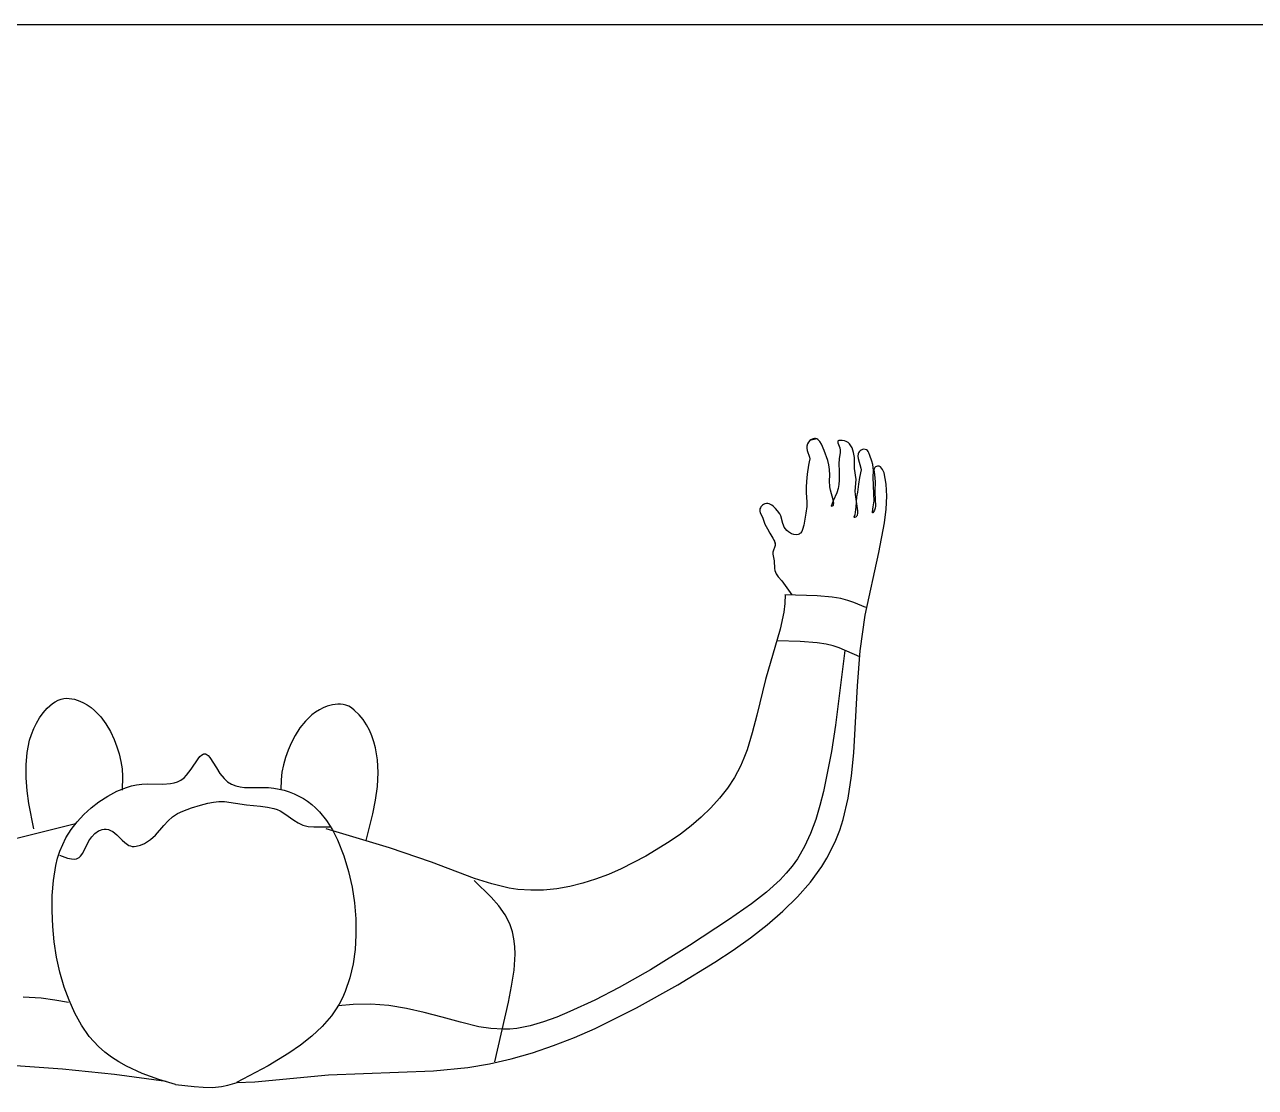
# Model space of a CAD drawing. Header units: metres. Extents: x 151 to 270, y 180 to 223.
# Drawn here: x 171.191 to 171.92, y 203.474 to 204.104 of the extents above; entities that cross this region are included whole.
import ezdxf

# ---------------------------------------------------------------- set-up
doc = ezdxf.new("R2010")
doc.units = ezdxf.units.M
doc.layers.add('1-AREA DE PRODUCCION', color=7, linetype='Continuous')

msp = doc.modelspace()

# ---------------------------------------------------------------- linework, layer by layer
at = {"layer": '1-AREA DE PRODUCCION', "color": 0}
msp.add_line((170.54007, 204.10371), (172.14007, 204.10371), dxfattribs=at)
at = {"layer": '1-AREA DE PRODUCCION', "color": 0, "lineweight": -2}
for p, q in [((171.65547, 203.85639), (171.65488, 203.85525)), ((171.65547, 203.85639), (171.65488, 203.85525)), ((171.65632, 203.85734), (171.65547, 203.85639)), ((171.65632, 203.85734), (171.65547, 203.85639)), ((171.6604, 203.85825), (171.65631, 203.85734)), ((171.6604, 203.85825), (171.65631, 203.85734)), ((171.65692, 203.85776), (171.65632, 203.85734)), ((171.65692, 203.85776), (171.65632, 203.85734)), ((171.65757, 203.85809), (171.65692, 203.85776)), ((171.65757, 203.85809), (171.65692, 203.85776)), ((171.65825, 203.85832), (171.65757, 203.85809)), ((171.65825, 203.85832), (171.65757, 203.85809)), ((171.65894, 203.85843), (171.65825, 203.85832)), ((171.65894, 203.85843), (171.65825, 203.85832)), ((171.65961, 203.85843), (171.65894, 203.85843)), ((171.65961, 203.85843), (171.65894, 203.85843)), ((171.66038, 203.85824), (171.65961, 203.85843)), ((171.66038, 203.85824), (171.65961, 203.85843)), ((171.66106, 203.85788), (171.66038, 203.85824)), ((171.66106, 203.85788), (171.66038, 203.85824)), ((171.66169, 203.85735), (171.66106, 203.85788)), ((171.66169, 203.85735), (171.66106, 203.85788)), ((171.66225, 203.85669), (171.66169, 203.85735)), ((171.66225, 203.85669), (171.66169, 203.85735)), ((171.66321, 203.85509), (171.66225, 203.85669)), ((171.66321, 203.85509), (171.66225, 203.85669)), ((171.67287, 203.85678), (171.6728, 203.85652)), ((171.67287, 203.85678), (171.6728, 203.85652)), ((171.6728, 203.85652), (171.67287, 203.85589)), ((171.6728, 203.85652), (171.67287, 203.85589)), ((171.67296, 203.85691), (171.67287, 203.85678)), ((171.67296, 203.85691), (171.67287, 203.85678)), ((171.67308, 203.85703), (171.67296, 203.85691)), ((171.67308, 203.85703), (171.67296, 203.85691)), ((171.6734, 203.85722), (171.67308, 203.85703)), ((171.6734, 203.85722), (171.67308, 203.85703)), ((171.67433, 203.85739), (171.6734, 203.85722)), ((171.67433, 203.85739), (171.6734, 203.85722)), ((171.67549, 203.85734), (171.67433, 203.85739)), ((171.67549, 203.85734), (171.67433, 203.85739)), ((171.67673, 203.85708), (171.67549, 203.85734)), ((171.67673, 203.85708), (171.67549, 203.85734)), ((171.67789, 203.85667), (171.67673, 203.85708)), ((171.67789, 203.85667), (171.67673, 203.85708)), ((171.67892, 203.85607), (171.67789, 203.85667)), ((171.67892, 203.85607), (171.67789, 203.85667)), ((171.65456, 203.85399), (171.65449, 203.85268)), ((171.65456, 203.85399), (171.65449, 203.85268)), ((171.65449, 203.85268), (171.65468, 203.8514)), ((171.65449, 203.85268), (171.65468, 203.8514)), ((171.65488, 203.85525), (171.65456, 203.85399)), ((171.65488, 203.85525), (171.65456, 203.85399)), ((171.65468, 203.8514), (171.65611, 203.84741)), ((171.65468, 203.8514), (171.65611, 203.84741)), ((171.66473, 203.8514), (171.66321, 203.85509)), ((171.66473, 203.8514), (171.66321, 203.85509)), ((171.66686, 203.84538), (171.66473, 203.8514)), ((171.66686, 203.84538), (171.66473, 203.8514)), ((171.67287, 203.85589), (171.67405, 203.853)), ((171.67287, 203.85589), (171.67405, 203.853)), ((171.67434, 203.85025), (171.67366, 203.8464)), ((171.67434, 203.85025), (171.67366, 203.8464)), ((171.67405, 203.853), (171.67434, 203.85159)), ((171.67405, 203.853), (171.67434, 203.85159)), ((171.67434, 203.85159), (171.67434, 203.85025)), ((171.67434, 203.85159), (171.67434, 203.85025)), ((171.67975, 203.85536), (171.67892, 203.85607)), ((171.67975, 203.85536), (171.67892, 203.85607)), ((171.6806, 203.85423), (171.67975, 203.85536)), ((171.6806, 203.85423), (171.67975, 203.85536)), ((171.68129, 203.85298), (171.6806, 203.85423)), ((171.68129, 203.85298), (171.6806, 203.85423)), ((171.68184, 203.85163), (171.68129, 203.85298)), ((171.68184, 203.85163), (171.68129, 203.85298)), ((171.68225, 203.85021), (171.68184, 203.85163)), ((171.68225, 203.85021), (171.68184, 203.85163)), ((171.68271, 203.84728), (171.68225, 203.85021)), ((171.68271, 203.84728), (171.68225, 203.85021)), ((171.68495, 203.84945), (171.68473, 203.84809)), ((171.68495, 203.84945), (171.68473, 203.84809)), ((171.6852, 203.85008), (171.68495, 203.84945)), ((171.6852, 203.85008), (171.68495, 203.84945)), ((171.68557, 203.85067), (171.6852, 203.85008)), ((171.68557, 203.85067), (171.6852, 203.85008)), ((171.68605, 203.85117), (171.68557, 203.85067)), ((171.68605, 203.85117), (171.68557, 203.85067)), ((171.68674, 203.85162), (171.68605, 203.85117)), ((171.68674, 203.85162), (171.68605, 203.85117)), ((171.68752, 203.85193), (171.68674, 203.85162)), ((171.68752, 203.85193), (171.68674, 203.85162)), ((171.68835, 203.85208), (171.68752, 203.85193)), ((171.68835, 203.85208), (171.68752, 203.85193)), ((171.68913, 203.85204), (171.68835, 203.85208)), ((171.68913, 203.85204), (171.68835, 203.85208)), ((171.68983, 203.85181), (171.68913, 203.85204)), ((171.68983, 203.85181), (171.68913, 203.85204)), ((171.69041, 203.85136), (171.68983, 203.85181)), ((171.69041, 203.85136), (171.68983, 203.85181)), ((171.69085, 203.85074), (171.69041, 203.85136)), ((171.69085, 203.85074), (171.69041, 203.85136)), ((171.69119, 203.85001), (171.69085, 203.85074)), ((171.69119, 203.85001), (171.69085, 203.85074)), ((171.69177, 203.84838), (171.69119, 203.85001)), ((171.69177, 203.84838), (171.69119, 203.85001)), ((171.65551, 203.84274), (171.65465, 203.83744)), ((171.65551, 203.84274), (171.65465, 203.83744)), ((171.65595, 203.84464), (171.65551, 203.84274)), ((171.65595, 203.84464), (171.65551, 203.84274)), ((171.65618, 203.84651), (171.65595, 203.84464)), ((171.65618, 203.84651), (171.65595, 203.84464)), ((171.65611, 203.84741), (171.65618, 203.84651)), ((171.65611, 203.84741), (171.65618, 203.84651)), ((171.6675, 203.84281), (171.66686, 203.84538)), ((171.6675, 203.84281), (171.66686, 203.84538)), ((171.66795, 203.84015), (171.6675, 203.84281)), ((171.66795, 203.84015), (171.6675, 203.84281)), ((171.67366, 203.8464), (171.67349, 203.84349)), ((171.67366, 203.8464), (171.67349, 203.84349)), ((171.67349, 203.84349), (171.67375, 203.83904)), ((171.67349, 203.84349), (171.67375, 203.83904)), ((171.68282, 203.84065), (171.68271, 203.84728)), ((171.68282, 203.84065), (171.68271, 203.84728)), ((171.68473, 203.84809), (171.68488, 203.84663)), ((171.68473, 203.84809), (171.68488, 203.84663)), ((171.68488, 203.84663), (171.68659, 203.841)), ((171.68488, 203.84663), (171.68659, 203.841)), ((171.69303, 203.8451), (171.69177, 203.84838)), ((171.69303, 203.8451), (171.69177, 203.84838)), ((171.69366, 203.84301), (171.69303, 203.8451)), ((171.69366, 203.84301), (171.69303, 203.8451)), ((171.69389, 203.84122), (171.69366, 203.84301)), ((171.69389, 203.84122), (171.69366, 203.84301)), ((171.69529, 203.8416), (171.69488, 203.84126)), ((171.69529, 203.8416), (171.69488, 203.84126)), ((171.69579, 203.84187), (171.69529, 203.8416)), ((171.69579, 203.84187), (171.69529, 203.8416)), ((171.69633, 203.84204), (171.69579, 203.84187)), ((171.69633, 203.84204), (171.69579, 203.84187)), ((171.69688, 203.84211), (171.69633, 203.84204)), ((171.69688, 203.84211), (171.69633, 203.84204)), ((171.69741, 203.84206), (171.69688, 203.84211)), ((171.69741, 203.84206), (171.69688, 203.84211)), ((171.69783, 203.84191), (171.69741, 203.84206)), ((171.69783, 203.84191), (171.69741, 203.84206)), ((171.69819, 203.84166), (171.69783, 203.84191)), ((171.69819, 203.84166), (171.69783, 203.84191)), ((171.69881, 203.84094), (171.69819, 203.84166)), ((171.69881, 203.84094), (171.69819, 203.84166)), ((171.65465, 203.83744), (171.65421, 203.83302)), ((171.65465, 203.83744), (171.65421, 203.83302)), ((171.66818, 203.83671), (171.66795, 203.84015)), ((171.66818, 203.83671), (171.66795, 203.84015)), ((171.66802, 203.83346), (171.66818, 203.83671)), ((171.66802, 203.83346), (171.66818, 203.83671)), ((171.67375, 203.83904), (171.67375, 203.83387)), ((171.67375, 203.83904), (171.67375, 203.83387)), ((171.68368, 203.83415), (171.68282, 203.84065)), ((171.68368, 203.83415), (171.68282, 203.84065)), ((171.68572, 203.83547), (171.68513, 203.83145)), ((171.68572, 203.83547), (171.68513, 203.83145)), ((171.68661, 203.83991), (171.68572, 203.83547)), ((171.68661, 203.83991), (171.68572, 203.83547)), ((171.68659, 203.841), (171.68661, 203.83991)), ((171.68659, 203.841), (171.68661, 203.83991)), ((171.69376, 203.83552), (171.69391, 203.83937)), ((171.69376, 203.83552), (171.69391, 203.83937)), ((171.69429, 203.82571), (171.69376, 203.83552)), ((171.69429, 203.82571), (171.69376, 203.83552)), ((171.69391, 203.83937), (171.69389, 203.84122)), ((171.69391, 203.83937), (171.69389, 203.84122)), ((171.69447, 203.84061), (171.6943, 203.83984)), ((171.69447, 203.84061), (171.6943, 203.83984)), ((171.6943, 203.83984), (171.69434, 203.83855)), ((171.6943, 203.83984), (171.69434, 203.83855)), ((171.69434, 203.83855), (171.69454, 203.83723)), ((171.69434, 203.83855), (171.69454, 203.83723)), ((171.69488, 203.84126), (171.69447, 203.84061)), ((171.69488, 203.84126), (171.69447, 203.84061)), ((171.69454, 203.83723), (171.69495, 203.83283)), ((171.69454, 203.83723), (171.69495, 203.83283)), ((171.6993, 203.84003), (171.69881, 203.84094)), ((171.6993, 203.84003), (171.69881, 203.84094)), ((171.70024, 203.83809), (171.6993, 203.84003)), ((171.70024, 203.83809), (171.6993, 203.84003)), ((171.70102, 203.83488), (171.70024, 203.83809)), ((171.70102, 203.83488), (171.70024, 203.83809)), ((171.70157, 203.83152), (171.70102, 203.83488)), ((171.70157, 203.83152), (171.70102, 203.83488)), ((171.65421, 203.83302), (171.65406, 203.82969)), ((171.65421, 203.83302), (171.65406, 203.82969)), ((171.65406, 203.82969), (171.65414, 203.82635)), ((171.65406, 203.82969), (171.65414, 203.82635)), ((171.66811, 203.82994), (171.66802, 203.83346)), ((171.66811, 203.82994), (171.66802, 203.83346)), ((171.66849, 203.82785), (171.66811, 203.82994)), ((171.66849, 203.82785), (171.66811, 203.82994)), ((171.67014, 203.82224), (171.66849, 203.82785)), ((171.67014, 203.82224), (171.66849, 203.82785)), ((171.67298, 203.82881), (171.67222, 203.82639)), ((171.67298, 203.82881), (171.67222, 203.82639)), ((171.67347, 203.83131), (171.67298, 203.82881)), ((171.67347, 203.83131), (171.67298, 203.82881)), ((171.67375, 203.83387), (171.67347, 203.83131)), ((171.67375, 203.83387), (171.67347, 203.83131)), ((171.68318, 203.82734), (171.68368, 203.83415)), ((171.68318, 203.82734), (171.68368, 203.83415)), ((171.68324, 203.82531), (171.68318, 203.82734)), ((171.68324, 203.82531), (171.68318, 203.82734)), ((171.68513, 203.83145), (171.68453, 203.82678)), ((171.68513, 203.83145), (171.68453, 203.82678)), ((171.69495, 203.83283), (171.69483, 203.82729)), ((171.69495, 203.83283), (171.69483, 203.82729)), ((171.69483, 203.82729), (171.69496, 203.82152)), ((171.69483, 203.82729), (171.69496, 203.82152)), ((171.70196, 203.82433), (171.70157, 203.83152)), ((171.70196, 203.82433), (171.70157, 203.83152)), ((171.62968, 203.81971), (171.62888, 203.81938)), ((171.62968, 203.81971), (171.62888, 203.81938)), ((171.63052, 203.81988), (171.62968, 203.81971)), ((171.63052, 203.81988), (171.62968, 203.81971)), ((171.63136, 203.8199), (171.63052, 203.81988)), ((171.63136, 203.8199), (171.63052, 203.81988)), ((171.63218, 203.81976), (171.63136, 203.8199)), ((171.63218, 203.81976), (171.63136, 203.8199)), ((171.63303, 203.81944), (171.63218, 203.81976)), ((171.63303, 203.81944), (171.63218, 203.81976)), ((171.65414, 203.82635), (171.65455, 203.82101)), ((171.65414, 203.82635), (171.65455, 203.82101)), ((171.65455, 203.82101), (171.6544, 203.81826)), ((171.65455, 203.82101), (171.6544, 203.81826)), ((171.67011, 203.82155), (171.66898, 203.81849)), ((171.67011, 203.82155), (171.66898, 203.81849)), ((171.67222, 203.82639), (171.67011, 203.82155)), ((171.67222, 203.82639), (171.67011, 203.82155)), ((171.67046, 203.82016), (171.67014, 203.82224)), ((171.67046, 203.82016), (171.67014, 203.82224)), ((171.67035, 203.81938), (171.67046, 203.82016)), ((171.67035, 203.81938), (171.67046, 203.82016)), ((171.68471, 203.81567), (171.68324, 203.82531)), ((171.68471, 203.81567), (171.68324, 203.82531)), ((171.68397, 203.82392), (171.68356, 203.81781)), ((171.68397, 203.82392), (171.68356, 203.81781)), ((171.68453, 203.82678), (171.68397, 203.82392)), ((171.68453, 203.82678), (171.68397, 203.82392)), ((171.69388, 203.81794), (171.69436, 203.82162)), ((171.69388, 203.81794), (171.69436, 203.82162)), ((171.69436, 203.82162), (171.69429, 203.82571)), ((171.69436, 203.82162), (171.69429, 203.82571)), ((171.69496, 203.82152), (171.69519, 203.8194)), ((171.69496, 203.82152), (171.69519, 203.8194)), ((171.70157, 203.81661), (171.70196, 203.82433)), ((171.70157, 203.81661), (171.70196, 203.82433)), ((171.6267, 203.81687), (171.62659, 203.81628)), ((171.6267, 203.81687), (171.62659, 203.81628)), ((171.62659, 203.81628), (171.62664, 203.81539)), ((171.62659, 203.81628), (171.62664, 203.81539)), ((171.62664, 203.81539), (171.62691, 203.8145)), ((171.62664, 203.81539), (171.62691, 203.8145)), ((171.62693, 203.81744), (171.6267, 203.81687)), ((171.62693, 203.81744), (171.6267, 203.81687)), ((171.62691, 203.8145), (171.62826, 203.81185)), ((171.62691, 203.8145), (171.62826, 203.81185)), ((171.62726, 203.81798), (171.62693, 203.81744)), ((171.62726, 203.81798), (171.62693, 203.81744)), ((171.62814, 203.81892), (171.62726, 203.81798)), ((171.62814, 203.81892), (171.62726, 203.81798)), ((171.62888, 203.81938), (171.62814, 203.81892)), ((171.62888, 203.81938), (171.62814, 203.81892)), ((171.63383, 203.81896), (171.63303, 203.81944)), ((171.63383, 203.81896), (171.63303, 203.81944)), ((171.63455, 203.81837), (171.63383, 203.81896)), ((171.63455, 203.81837), (171.63383, 203.81896)), ((171.63589, 203.81702), (171.63455, 203.81837)), ((171.63589, 203.81702), (171.63455, 203.81837)), ((171.63711, 203.81562), (171.63589, 203.81702)), ((171.63711, 203.81562), (171.63589, 203.81702)), ((171.63839, 203.81393), (171.63711, 203.81562)), ((171.63839, 203.81393), (171.63711, 203.81562)), ((171.63906, 203.8127), (171.63839, 203.81393)), ((171.63906, 203.8127), (171.63839, 203.81393)), ((171.64022, 203.80822), (171.63906, 203.8127)), ((171.64022, 203.80822), (171.63906, 203.8127)), ((171.65388, 203.81418), (171.65274, 203.80708)), ((171.65388, 203.81418), (171.65274, 203.80708)), ((171.6544, 203.81826), (171.65388, 203.81418)), ((171.6544, 203.81826), (171.65388, 203.81418)), ((171.66898, 203.81849), (171.6694, 203.81852)), ((171.66898, 203.81849), (171.6694, 203.81852)), ((171.6694, 203.81852), (171.66975, 203.81863)), ((171.6694, 203.81852), (171.66975, 203.81863)), ((171.66975, 203.81863), (171.67002, 203.81882)), ((171.66975, 203.81863), (171.67002, 203.81882)), ((171.67002, 203.81882), (171.67022, 203.81907)), ((171.67002, 203.81882), (171.67022, 203.81907)), ((171.67022, 203.81907), (171.67035, 203.81938)), ((171.67022, 203.81907), (171.67035, 203.81938)), ((171.68287, 203.81328), (171.68232, 203.81181)), ((171.68287, 203.81328), (171.68232, 203.81181)), ((171.68322, 203.81477), (171.68287, 203.81328)), ((171.68322, 203.81477), (171.68287, 203.81328)), ((171.68356, 203.81781), (171.68322, 203.81477)), ((171.68356, 203.81781), (171.68322, 203.81477)), ((171.68387, 203.81228), (171.68419, 203.81265)), ((171.68387, 203.81228), (171.68419, 203.81265)), ((171.68419, 203.81265), (171.68443, 203.81311)), ((171.68419, 203.81265), (171.68443, 203.81311)), ((171.68443, 203.81311), (171.68469, 203.81425)), ((171.68443, 203.81311), (171.68469, 203.81425)), ((171.68469, 203.81425), (171.68471, 203.81567)), ((171.68469, 203.81425), (171.68471, 203.81567)), ((171.69338, 203.81499), (171.69388, 203.81794)), ((171.69338, 203.81499), (171.69388, 203.81794)), ((171.6934, 203.8145), (171.69338, 203.81499)), ((171.6934, 203.8145), (171.69338, 203.81499)), ((171.69343, 203.81444), (171.6934, 203.8145)), ((171.69343, 203.81444), (171.6934, 203.8145)), ((171.69345, 203.81442), (171.69343, 203.81444)), ((171.69345, 203.81442), (171.69343, 203.81444)), ((171.69347, 203.8144), (171.69345, 203.81442)), ((171.69347, 203.8144), (171.69345, 203.81442)), ((171.69349, 203.8144), (171.69347, 203.8144)), ((171.69349, 203.8144), (171.69347, 203.8144)), ((171.69352, 203.8144), (171.69349, 203.8144)), ((171.69352, 203.8144), (171.69349, 203.8144)), ((171.69355, 203.81441), (171.69352, 203.8144)), ((171.69355, 203.81441), (171.69352, 203.8144)), ((171.69404, 203.81498), (171.69355, 203.81441)), ((171.69404, 203.81498), (171.69355, 203.81441)), ((171.69459, 203.81598), (171.69404, 203.81498)), ((171.69459, 203.81598), (171.69404, 203.81498)), ((171.69502, 203.81718), (171.69459, 203.81598)), ((171.69502, 203.81718), (171.69459, 203.81598)), ((171.69519, 203.81831), (171.69502, 203.81718)), ((171.69519, 203.81831), (171.69502, 203.81718)), ((171.69519, 203.8194), (171.69519, 203.81831)), ((171.69519, 203.8194), (171.69519, 203.81831)), ((171.70054, 203.80842), (171.70157, 203.81661)), ((171.70054, 203.80842), (171.70157, 203.81661)), ((171.62826, 203.81185), (171.62967, 203.80779)), ((171.62826, 203.81185), (171.62967, 203.80779)), ((171.62967, 203.80779), (171.6311, 203.80488)), ((171.62967, 203.80779), (171.6311, 203.80488)), ((171.64061, 203.80705), (171.64022, 203.80822)), ((171.64061, 203.80705), (171.64022, 203.80822)), ((171.64114, 203.80594), (171.64061, 203.80705)), ((171.64114, 203.80594), (171.64061, 203.80705)), ((171.64181, 203.8049), (171.64114, 203.80594)), ((171.64181, 203.8049), (171.64114, 203.80594)), ((171.65274, 203.80708), (171.65197, 203.80455)), ((171.65274, 203.80708), (171.65197, 203.80455)), ((171.68232, 203.81181), (171.68294, 203.81185)), ((171.68232, 203.81181), (171.68294, 203.81185)), ((171.68294, 203.81185), (171.68346, 203.81202)), ((171.68294, 203.81185), (171.68346, 203.81202)), ((171.68346, 203.81202), (171.68387, 203.81228)), ((171.68346, 203.81202), (171.68387, 203.81228)), ((171.69714, 203.79095), (171.70054, 203.80842)), ((171.69714, 203.79095), (171.70054, 203.80842)), ((171.6311, 203.80488), (171.63257, 203.80239)), ((171.6311, 203.80488), (171.63257, 203.80239)), ((171.63257, 203.80239), (171.63442, 203.79953)), ((171.63257, 203.80239), (171.63442, 203.79953)), ((171.63442, 203.79953), (171.63519, 203.79805)), ((171.63442, 203.79953), (171.63519, 203.79805)), ((171.63507, 203.79834), (171.63567, 203.79616)), ((171.63507, 203.79834), (171.63567, 203.79616)), ((171.63519, 203.79805), (171.63565, 203.79656)), ((171.63519, 203.79805), (171.63565, 203.79656)), ((171.64263, 203.80395), (171.64181, 203.8049)), ((171.64263, 203.80395), (171.64181, 203.8049)), ((171.64362, 203.8031), (171.64263, 203.80395)), ((171.64362, 203.8031), (171.64263, 203.80395)), ((171.64547, 203.80206), (171.64362, 203.8031)), ((171.64547, 203.80206), (171.64362, 203.8031)), ((171.6468, 203.80162), (171.64547, 203.80206)), ((171.6468, 203.80162), (171.64547, 203.80206)), ((171.64812, 203.80145), (171.6468, 203.80162)), ((171.64812, 203.80145), (171.6468, 203.80162)), ((171.64932, 203.8016), (171.64812, 203.80145)), ((171.64932, 203.8016), (171.64812, 203.80145)), ((171.64986, 203.80181), (171.64932, 203.8016)), ((171.64986, 203.80181), (171.64932, 203.8016)), ((171.65032, 203.8021), (171.64986, 203.80181)), ((171.65032, 203.8021), (171.64986, 203.80181)), ((171.65073, 203.80247), (171.65032, 203.8021)), ((171.65073, 203.80247), (171.65032, 203.8021)), ((171.65143, 203.80342), (171.65073, 203.80247)), ((171.65143, 203.80342), (171.65073, 203.80247)), ((171.65197, 203.80455), (171.65143, 203.80342)), ((171.65197, 203.80455), (171.65143, 203.80342)), ((171.63433, 203.79106), (171.63431, 203.79005)), ((171.63433, 203.79106), (171.63431, 203.79005)), ((171.63567, 203.79506), (171.63433, 203.79106)), ((171.63567, 203.79506), (171.63433, 203.79106)), ((171.63565, 203.79656), (171.63573, 203.79581)), ((171.63565, 203.79656), (171.63573, 203.79581)), ((171.63573, 203.79581), (171.63567, 203.79506)), ((171.63573, 203.79581), (171.63567, 203.79506)), ((171.68907, 203.75374), (171.69714, 203.79095)), ((171.68907, 203.75374), (171.69714, 203.79095)), ((171.63431, 203.79005), (171.63522, 203.78592)), ((171.63431, 203.79005), (171.63522, 203.78592)), ((171.63522, 203.78592), (171.63538, 203.78153)), ((171.63522, 203.78592), (171.63538, 203.78153)), ((171.63538, 203.78153), (171.63561, 203.78021)), ((171.63538, 203.78153), (171.63561, 203.78021)), ((171.63561, 203.78021), (171.63632, 203.77833)), ((171.63561, 203.78021), (171.63632, 203.77833)), ((171.63632, 203.77833), (171.63755, 203.77653)), ((171.63632, 203.77833), (171.63755, 203.77653)), ((171.63755, 203.77653), (171.63974, 203.77409)), ((171.63755, 203.77653), (171.63974, 203.77409)), ((171.63974, 203.77409), (171.64561, 203.76595)), ((171.63974, 203.77409), (171.64561, 203.76595)), ((171.64169, 203.76599), (171.64141, 203.76078)), ((171.64169, 203.76599), (171.64141, 203.76078)), ((171.66067, 203.76535), (171.64153, 203.76586)), ((171.66067, 203.76535), (171.64153, 203.76586)), ((171.66953, 203.76452), (171.66067, 203.76535)), ((171.66953, 203.76452), (171.66067, 203.76535)), ((171.67473, 203.76362), (171.66953, 203.76452)), ((171.67473, 203.76362), (171.66953, 203.76452)), ((171.67887, 203.76251), (171.67473, 203.76362)), ((171.67887, 203.76251), (171.67473, 203.76362)), ((171.68242, 203.76124), (171.67887, 203.76251)), ((171.68242, 203.76124), (171.67887, 203.76251)), ((171.64079, 203.75565), (171.63876, 203.74555)), ((171.64079, 203.75565), (171.63876, 203.74555)), ((171.64141, 203.76078), (171.64079, 203.75565)), ((171.64141, 203.76078), (171.64079, 203.75565)), ((171.68946, 203.75841), (171.68242, 203.76124)), ((171.68946, 203.75841), (171.68242, 203.76124)), ((171.6862, 203.7326), (171.68907, 203.75374)), ((171.6862, 203.7326), (171.68907, 203.75374)), ((171.63876, 203.74555), (171.62992, 203.7156)), ((171.63876, 203.74555), (171.62992, 203.7156)), ((171.65055, 203.73823), (171.63689, 203.73868)), ((171.65055, 203.73823), (171.63689, 203.73868)), ((171.66067, 203.73734), (171.65055, 203.73823)), ((171.66067, 203.73734), (171.65055, 203.73823)), ((171.66586, 203.73653), (171.66067, 203.73734)), ((171.66586, 203.73653), (171.66067, 203.73734)), ((171.67011, 203.73556), (171.66586, 203.73653)), ((171.67011, 203.73556), (171.66586, 203.73653)), ((171.67364, 203.73447), (171.67011, 203.73556)), ((171.67364, 203.73447), (171.67011, 203.73556)), ((171.67706, 203.73297), (171.67156, 203.68872)), ((171.67706, 203.73297), (171.67156, 203.68872)), ((171.68585, 203.72921), (171.67364, 203.73447)), ((171.68585, 203.72921), (171.67364, 203.73447)), ((171.6846, 203.71189), (171.6862, 203.7326)), ((171.6846, 203.71189), (171.6862, 203.7326)), ((171.62992, 203.7156), (171.62479, 203.69458)), ((171.62992, 203.7156), (171.62479, 203.69458)), ((171.6824, 203.67224), (171.6846, 203.71189)), ((171.6824, 203.67224), (171.6846, 203.71189)), ((171.20894, 203.70255), (171.21068, 203.70348)), ((171.20894, 203.70255), (171.21068, 203.70348)), ((171.21068, 203.70348), (171.21251, 203.70413)), ((171.21068, 203.70348), (171.21251, 203.70413)), ((171.21251, 203.70413), (171.21403, 203.70444)), ((171.21251, 203.70413), (171.21403, 203.70444)), ((171.21403, 203.70444), (171.21557, 203.70457)), ((171.21403, 203.70444), (171.21557, 203.70457)), ((171.21557, 203.70457), (171.21714, 203.70453)), ((171.21557, 203.70457), (171.21714, 203.70453)), ((171.21714, 203.70453), (171.22032, 203.70399)), ((171.21714, 203.70453), (171.22032, 203.70399)), ((171.22032, 203.70399), (171.22347, 203.70294)), ((171.22032, 203.70399), (171.22347, 203.70294)), ((171.22347, 203.70294), (171.22576, 203.70187)), ((171.22347, 203.70294), (171.22576, 203.70187)), ((171.19963, 203.69299), (171.20176, 203.69595)), ((171.19963, 203.69299), (171.20176, 203.69595)), ((171.20176, 203.69595), (171.2042, 203.69869)), ((171.20176, 203.69595), (171.2042, 203.69869)), ((171.2042, 203.69869), (171.20726, 203.70141)), ((171.2042, 203.69869), (171.20726, 203.70141)), ((171.20726, 203.70141), (171.20894, 203.70255)), ((171.20726, 203.70141), (171.20894, 203.70255)), ((171.22576, 203.70187), (171.22793, 203.70063)), ((171.22576, 203.70187), (171.22793, 203.70063)), ((171.22793, 203.70063), (171.23017, 203.6991)), ((171.22793, 203.70063), (171.23017, 203.6991)), ((171.23017, 203.6991), (171.23224, 203.69742)), ((171.23017, 203.6991), (171.23224, 203.69742)), ((171.23224, 203.69742), (171.23592, 203.69366)), ((171.23224, 203.69742), (171.23592, 203.69366)), ((171.36327, 203.69626), (171.36113, 203.69467)), ((171.36327, 203.69626), (171.36113, 203.69467)), ((171.36557, 203.69769), (171.36327, 203.69626)), ((171.36557, 203.69769), (171.36327, 203.69626)), ((171.3678, 203.69884), (171.36557, 203.69769)), ((171.3678, 203.69884), (171.36557, 203.69769)), ((171.37013, 203.6998), (171.3678, 203.69884)), ((171.37013, 203.6998), (171.3678, 203.69884)), ((171.37332, 203.70073), (171.37013, 203.6998)), ((171.37332, 203.70073), (171.37013, 203.6998)), ((171.37652, 203.70113), (171.37332, 203.70073)), ((171.37652, 203.70113), (171.37332, 203.70073)), ((171.37809, 203.7011), (171.37652, 203.70113)), ((171.37809, 203.7011), (171.37652, 203.70113)), ((171.37963, 203.70091), (171.37809, 203.7011)), ((171.37963, 203.70091), (171.37809, 203.7011)), ((171.38113, 203.70054), (171.37963, 203.70091)), ((171.38113, 203.70054), (171.37963, 203.70091)), ((171.38292, 203.6998), (171.38113, 203.70054)), ((171.38292, 203.6998), (171.38113, 203.70054)), ((171.38464, 203.69881), (171.38292, 203.6998)), ((171.38464, 203.69881), (171.38292, 203.6998)), ((171.38625, 203.69759), (171.38464, 203.69881)), ((171.38625, 203.69759), (171.38464, 203.69881)), ((171.3892, 203.69474), (171.38625, 203.69759)), ((171.3892, 203.69474), (171.38625, 203.69759)), ((171.1962, 203.68658), (171.19778, 203.68986)), ((171.1962, 203.68658), (171.19778, 203.68986)), ((171.19778, 203.68986), (171.19963, 203.69299)), ((171.19778, 203.68986), (171.19963, 203.69299)), ((171.23592, 203.69366), (171.23904, 203.68946)), ((171.23592, 203.69366), (171.23904, 203.68946)), ((171.23904, 203.68946), (171.24168, 203.68491)), ((171.23904, 203.68946), (171.24168, 203.68491)), ((171.3573, 203.69107), (171.354, 203.68701)), ((171.3573, 203.69107), (171.354, 203.68701)), ((171.36113, 203.69467), (171.3573, 203.69107)), ((171.36113, 203.69467), (171.3573, 203.69107)), ((171.39152, 203.6919), (171.3892, 203.69474)), ((171.39152, 203.6919), (171.3892, 203.69474)), ((171.39353, 203.68885), (171.39152, 203.6919)), ((171.39353, 203.68885), (171.39152, 203.6919)), ((171.39524, 203.68564), (171.39353, 203.68885)), ((171.39524, 203.68564), (171.39353, 203.68885)), ((171.62479, 203.69458), (171.62218, 203.68417)), ((171.62479, 203.69458), (171.62218, 203.68417)), ((171.67156, 203.68872), (171.66909, 203.67298)), ((171.67156, 203.68872), (171.66909, 203.67298)), ((171.1938, 203.67966), (171.19488, 203.68317)), ((171.1938, 203.67966), (171.19488, 203.68317)), ((171.19488, 203.68317), (171.1962, 203.68658)), ((171.19488, 203.68317), (171.1962, 203.68658)), ((171.24168, 203.68491), (171.2439, 203.68013)), ((171.24168, 203.68491), (171.2439, 203.68013)), ((171.35116, 203.68257), (171.34874, 203.67788)), ((171.35116, 203.68257), (171.34874, 203.67788)), ((171.354, 203.68701), (171.35116, 203.68257)), ((171.354, 203.68701), (171.35116, 203.68257)), ((171.39668, 203.6823), (171.39524, 203.68564)), ((171.39668, 203.6823), (171.39524, 203.68564)), ((171.39785, 203.67884), (171.39668, 203.6823)), ((171.39785, 203.67884), (171.39668, 203.6823)), ((171.62218, 203.68417), (171.61907, 203.67404)), ((171.62218, 203.68417), (171.61907, 203.67404)), ((171.19232, 203.67243), (171.1938, 203.67966)), ((171.19232, 203.67243), (171.1938, 203.67966)), ((171.2439, 203.68013), (171.24552, 203.67588)), ((171.2439, 203.68013), (171.24552, 203.67588)), ((171.24552, 203.67588), (171.24686, 203.67155)), ((171.24552, 203.67588), (171.24686, 203.67155)), ((171.34694, 203.67372), (171.34542, 203.66946)), ((171.34694, 203.67372), (171.34542, 203.66946)), ((171.34874, 203.67788), (171.34694, 203.67372)), ((171.34874, 203.67788), (171.34694, 203.67372)), ((171.39877, 203.67528), (171.39785, 203.67884)), ((171.39877, 203.67528), (171.39785, 203.67884)), ((171.39995, 203.668), (171.39877, 203.67528)), ((171.39995, 203.668), (171.39877, 203.67528)), ((171.61907, 203.67404), (171.61721, 203.66913)), ((171.61907, 203.67404), (171.61721, 203.66913)), ((171.19164, 203.66512), (171.19232, 203.67243)), ((171.19164, 203.66512), (171.19232, 203.67243)), ((171.24686, 203.67155), (171.24789, 203.66717)), ((171.24686, 203.67155), (171.24789, 203.66717)), ((171.24789, 203.66717), (171.24857, 203.66273)), ((171.24789, 203.66717), (171.24857, 203.66273)), ((171.28955, 203.66255), (171.29375, 203.66878)), ((171.28955, 203.66255), (171.29375, 203.66878)), ((171.29375, 203.66878), (171.29471, 203.66997)), ((171.29375, 203.66878), (171.29471, 203.66997)), ((171.29471, 203.66997), (171.29565, 203.6709)), ((171.29471, 203.66997), (171.29565, 203.6709)), ((171.29565, 203.6709), (171.29657, 203.6715)), ((171.29565, 203.6709), (171.29657, 203.6715)), ((171.29657, 203.6715), (171.29703, 203.67166)), ((171.29657, 203.6715), (171.29703, 203.67166)), ((171.29703, 203.67166), (171.29748, 203.67171)), ((171.29703, 203.67166), (171.29748, 203.67171)), ((171.29748, 203.67171), (171.298, 203.67164)), ((171.29748, 203.67171), (171.298, 203.67164)), ((171.298, 203.67164), (171.29851, 203.67144)), ((171.298, 203.67164), (171.29851, 203.67144)), ((171.29851, 203.67144), (171.29955, 203.67066)), ((171.29851, 203.67144), (171.29955, 203.67066)), ((171.29955, 203.67066), (171.30059, 203.66948)), ((171.29955, 203.67066), (171.30059, 203.66948)), ((171.30059, 203.66948), (171.30446, 203.66337)), ((171.30059, 203.66948), (171.30446, 203.66337)), ((171.34542, 203.66946), (171.34421, 203.66511)), ((171.34542, 203.66946), (171.34421, 203.66511)), ((171.40032, 203.66066), (171.39995, 203.668)), ((171.40032, 203.66066), (171.39995, 203.668)), ((171.61721, 203.66913), (171.6151, 203.66436)), ((171.61721, 203.66913), (171.6151, 203.66436)), ((171.66909, 203.67298), (171.66435, 203.6494)), ((171.66909, 203.67298), (171.66435, 203.6494)), ((171.68106, 203.65856), (171.6824, 203.67224)), ((171.68106, 203.65856), (171.6824, 203.67224)), ((171.19164, 203.65739), (171.19164, 203.66512)), ((171.19164, 203.65739), (171.19164, 203.66512)), ((171.24857, 203.66273), (171.2489, 203.65827)), ((171.24857, 203.66273), (171.2489, 203.65827)), ((171.28682, 203.65898), (171.28955, 203.66255)), ((171.28682, 203.65898), (171.28955, 203.66255)), ((171.30446, 203.66337), (171.30662, 203.65998)), ((171.30446, 203.66337), (171.30662, 203.65998)), ((171.30662, 203.65998), (171.30901, 203.65698)), ((171.30662, 203.65998), (171.30901, 203.65698)), ((171.34333, 203.66071), (171.34282, 203.65626)), ((171.34333, 203.66071), (171.34282, 203.65626)), ((171.34421, 203.66511), (171.34333, 203.66071)), ((171.34421, 203.66511), (171.34333, 203.66071)), ((171.39993, 203.65237), (171.40032, 203.66066)), ((171.39993, 203.65237), (171.40032, 203.66066)), ((171.6151, 203.66436), (171.61153, 203.6577)), ((171.6151, 203.66436), (171.61153, 203.6577)), ((171.19226, 203.64976), (171.19164, 203.65739)), ((171.19226, 203.64976), (171.19164, 203.65739)), ((171.2489, 203.65827), (171.24873, 203.65021)), ((171.2489, 203.65827), (171.24873, 203.65021)), ((171.25124, 203.65178), (171.25419, 203.65263)), ((171.25124, 203.65178), (171.25419, 203.65263)), ((171.25419, 203.65263), (171.25719, 203.65329)), ((171.25419, 203.65263), (171.25719, 203.65329)), ((171.25719, 203.65329), (171.26026, 203.65372)), ((171.25719, 203.65329), (171.26026, 203.65372)), ((171.26026, 203.65372), (171.26339, 203.65393)), ((171.26026, 203.65372), (171.26339, 203.65393)), ((171.26339, 203.65393), (171.27268, 203.65373)), ((171.26339, 203.65393), (171.27268, 203.65373)), ((171.27268, 203.65373), (171.2772, 203.65398)), ((171.27268, 203.65373), (171.2772, 203.65398)), ((171.2772, 203.65398), (171.27937, 203.6544)), ((171.2772, 203.65398), (171.27937, 203.6544)), ((171.27937, 203.6544), (171.28146, 203.65509)), ((171.27937, 203.6544), (171.28146, 203.65509)), ((171.28146, 203.65509), (171.28345, 203.65609)), ((171.28146, 203.65509), (171.28345, 203.65609)), ((171.28345, 203.65609), (171.28533, 203.65749)), ((171.28345, 203.65609), (171.28533, 203.65749)), ((171.28533, 203.65749), (171.28682, 203.65898)), ((171.28533, 203.65749), (171.28682, 203.65898)), ((171.30901, 203.65698), (171.31117, 203.65509)), ((171.30901, 203.65698), (171.31117, 203.65509)), ((171.31117, 203.65509), (171.31349, 203.6537)), ((171.31117, 203.65509), (171.31349, 203.6537)), ((171.31349, 203.6537), (171.31595, 203.65274)), ((171.31349, 203.6537), (171.31595, 203.65274)), ((171.31595, 203.65274), (171.31853, 203.65212)), ((171.31595, 203.65274), (171.31853, 203.65212)), ((171.31853, 203.65212), (171.32122, 203.65179)), ((171.31853, 203.65212), (171.32122, 203.65179)), ((171.34282, 203.65626), (171.34264, 203.65058)), ((171.34282, 203.65626), (171.34264, 203.65058)), ((171.39885, 203.64422), (171.39993, 203.65237)), ((171.39885, 203.64422), (171.39993, 203.65237)), ((171.61153, 203.6577), (171.60738, 203.65135)), ((171.61153, 203.6577), (171.60738, 203.65135)), ((171.679, 203.64535), (171.68106, 203.65856)), ((171.679, 203.64535), (171.68106, 203.65856)), ((171.19335, 203.64221), (171.19226, 203.64976)), ((171.19335, 203.64221), (171.19226, 203.64976)), ((171.2349, 203.64323), (171.24009, 203.64663)), ((171.2349, 203.64323), (171.24009, 203.64663)), ((171.24009, 203.64663), (171.24554, 203.64952)), ((171.24009, 203.64663), (171.24554, 203.64952)), ((171.24554, 203.64952), (171.25124, 203.65178)), ((171.24554, 203.64952), (171.25124, 203.65178)), ((171.32122, 203.65179), (171.33533, 203.6516)), ((171.32122, 203.65179), (171.33533, 203.6516)), ((171.33533, 203.6516), (171.33851, 203.65131)), ((171.33533, 203.6516), (171.33851, 203.65131)), ((171.33851, 203.65131), (171.34163, 203.6508)), ((171.33851, 203.65131), (171.34163, 203.6508)), ((171.34163, 203.6508), (171.34469, 203.65006)), ((171.34163, 203.6508), (171.34469, 203.65006)), ((171.34469, 203.65006), (171.34767, 203.64913)), ((171.34469, 203.65006), (171.34767, 203.64913)), ((171.34767, 203.64913), (171.35056, 203.648)), ((171.34767, 203.64913), (171.35056, 203.648)), ((171.35056, 203.648), (171.35603, 203.64519)), ((171.35056, 203.648), (171.35603, 203.64519)), ((171.35603, 203.64519), (171.35859, 203.64353)), ((171.35603, 203.64519), (171.35859, 203.64353)), ((171.60269, 203.64531), (171.59752, 203.63956)), ((171.60269, 203.64531), (171.59752, 203.63956)), ((171.60738, 203.65135), (171.60269, 203.64531)), ((171.60738, 203.65135), (171.60269, 203.64531)), ((171.66435, 203.6494), (171.66221, 203.64097)), ((171.66435, 203.6494), (171.66221, 203.64097)), ((171.67595, 203.63265), (171.679, 203.64535)), ((171.67595, 203.63265), (171.679, 203.64535)), ((171.19629, 203.6272), (171.19335, 203.64221)), ((171.19629, 203.6272), (171.19335, 203.64221)), ((171.22587, 203.63566), (171.23023, 203.63962)), ((171.22587, 203.63566), (171.23023, 203.63962)), ((171.23023, 203.63962), (171.2349, 203.64323)), ((171.23023, 203.63962), (171.2349, 203.64323)), ((171.28135, 203.63621), (171.28452, 203.63777)), ((171.28135, 203.63621), (171.28452, 203.63777)), ((171.28452, 203.63777), (171.28967, 203.63962)), ((171.28452, 203.63777), (171.28967, 203.63962)), ((171.28967, 203.63962), (171.29501, 203.64116)), ((171.28967, 203.63962), (171.29501, 203.64116)), ((171.29501, 203.64116), (171.29943, 203.64233)), ((171.29501, 203.64116), (171.29943, 203.64233)), ((171.29943, 203.64233), (171.30271, 203.643)), ((171.29943, 203.64233), (171.30271, 203.643)), ((171.30271, 203.643), (171.30599, 203.64337)), ((171.30271, 203.643), (171.30599, 203.64337)), ((171.30599, 203.64337), (171.30922, 203.64333)), ((171.30599, 203.64337), (171.30922, 203.64333)), ((171.30922, 203.64333), (171.32234, 203.64137)), ((171.30922, 203.64333), (171.32234, 203.64137)), ((171.32234, 203.64137), (171.33062, 203.64057)), ((171.32234, 203.64137), (171.33062, 203.64057)), ((171.33062, 203.64057), (171.33469, 203.64006)), ((171.33062, 203.64057), (171.33469, 203.64006)), ((171.33469, 203.64006), (171.33861, 203.6392)), ((171.33469, 203.64006), (171.33861, 203.6392)), ((171.33861, 203.6392), (171.34049, 203.63857)), ((171.33861, 203.6392), (171.34049, 203.63857)), ((171.34049, 203.63857), (171.34232, 203.63778)), ((171.34049, 203.63857), (171.34232, 203.63778)), ((171.34232, 203.63778), (171.34505, 203.63618)), ((171.34232, 203.63778), (171.34505, 203.63618)), ((171.35859, 203.64353), (171.36103, 203.64169)), ((171.35859, 203.64353), (171.36103, 203.64169)), ((171.36103, 203.64169), (171.36332, 203.6397)), ((171.36103, 203.64169), (171.36332, 203.6397)), ((171.36332, 203.6397), (171.36564, 203.63736)), ((171.36332, 203.6397), (171.36564, 203.63736)), ((171.36564, 203.63736), (171.36978, 203.63224)), ((171.36564, 203.63736), (171.36978, 203.63224)), ((171.39726, 203.63616), (171.39885, 203.64422)), ((171.39726, 203.63616), (171.39885, 203.64422)), ((171.59752, 203.63956), (171.59191, 203.63411)), ((171.59752, 203.63956), (171.59191, 203.63411)), ((171.66221, 203.64097), (171.65973, 203.63264)), ((171.66221, 203.64097), (171.65973, 203.63264)), ((171.18298, 203.62084), (171.22102, 203.63036)), ((171.18298, 203.62084), (171.22102, 203.63036)), ((171.21835, 203.62679), (171.22189, 203.63138)), ((171.21835, 203.62679), (171.22189, 203.63138)), ((171.22189, 203.63138), (171.22587, 203.63566)), ((171.22189, 203.63138), (171.22587, 203.63566)), ((171.27339, 203.62918), (171.27581, 203.63189)), ((171.27339, 203.62918), (171.27581, 203.63189)), ((171.27581, 203.63189), (171.27846, 203.63431)), ((171.27581, 203.63189), (171.27846, 203.63431)), ((171.27846, 203.63431), (171.28135, 203.63621)), ((171.27846, 203.63431), (171.28135, 203.63621)), ((171.34505, 203.63618), (171.35032, 203.63243)), ((171.34505, 203.63618), (171.35032, 203.63243)), ((171.35032, 203.63243), (171.353, 203.63072)), ((171.35032, 203.63243), (171.353, 203.63072)), ((171.353, 203.63072), (171.35582, 203.62942)), ((171.353, 203.63072), (171.35582, 203.62942)), ((171.36978, 203.63224), (171.37332, 203.62661)), ((171.36978, 203.63224), (171.37332, 203.62661)), ((171.39334, 203.6202), (171.39726, 203.63616)), ((171.39334, 203.6202), (171.39726, 203.63616)), ((171.59191, 203.63411), (171.58592, 203.62894)), ((171.59191, 203.63411), (171.58592, 203.62894)), ((171.65973, 203.63264), (171.65676, 203.62454)), ((171.65973, 203.63264), (171.65676, 203.62454)), ((171.67398, 203.62651), (171.67595, 203.63265)), ((171.67398, 203.62651), (171.67595, 203.63265)), ((171.21532, 203.6219), (171.21835, 203.62679)), ((171.21532, 203.6219), (171.21835, 203.62679)), ((171.23061, 203.62238), (171.23252, 203.62439)), ((171.23061, 203.62238), (171.23252, 203.62439)), ((171.23252, 203.62439), (171.23462, 203.62593)), ((171.23252, 203.62439), (171.23462, 203.62593)), ((171.23462, 203.62593), (171.23571, 203.62649)), ((171.23462, 203.62593), (171.23571, 203.62649)), ((171.23571, 203.62649), (171.23684, 203.62688)), ((171.23571, 203.62649), (171.23684, 203.62688)), ((171.23684, 203.62688), (171.23798, 203.62708)), ((171.23684, 203.62688), (171.23798, 203.62708)), ((171.23798, 203.62708), (171.23912, 203.62708)), ((171.23798, 203.62708), (171.23912, 203.62708)), ((171.23912, 203.62708), (171.24044, 203.62682)), ((171.23912, 203.62708), (171.24044, 203.62682)), ((171.24044, 203.62682), (171.24174, 203.62631)), ((171.24044, 203.62682), (171.24174, 203.62631)), ((171.24174, 203.62631), (171.24301, 203.62558)), ((171.24174, 203.62631), (171.24301, 203.62558)), ((171.24301, 203.62558), (171.24543, 203.6237)), ((171.24301, 203.62558), (171.24543, 203.6237)), ((171.24543, 203.6237), (171.24861, 203.62054)), ((171.24543, 203.6237), (171.24861, 203.62054)), ((171.26541, 203.62083), (171.26839, 203.62348)), ((171.26541, 203.62083), (171.26839, 203.62348)), ((171.26839, 203.62348), (171.27339, 203.62918)), ((171.26839, 203.62348), (171.27339, 203.62918)), ((171.35582, 203.62942), (171.35893, 203.62866)), ((171.35582, 203.62942), (171.35893, 203.62866)), ((171.35893, 203.62866), (171.36221, 203.62838)), ((171.35893, 203.62866), (171.36221, 203.62838)), ((171.36221, 203.62838), (171.37228, 203.62836)), ((171.36221, 203.62838), (171.37228, 203.62836)), ((171.40707, 203.61604), (171.36948, 203.62719)), ((171.40707, 203.61604), (171.36948, 203.62719)), ((171.37332, 203.62661), (171.37633, 203.6206)), ((171.37332, 203.62661), (171.37633, 203.6206)), ((171.57959, 203.62405), (171.57298, 203.61943)), ((171.57959, 203.62405), (171.57298, 203.61943)), ((171.58592, 203.62894), (171.57959, 203.62405)), ((171.58592, 203.62894), (171.57959, 203.62405)), ((171.65676, 203.62454), (171.65319, 203.61677)), ((171.65676, 203.62454), (171.65319, 203.61677)), ((171.67165, 203.62051), (171.67398, 203.62651)), ((171.67165, 203.62051), (171.67398, 203.62651)), ((171.21174, 203.61392), (171.21337, 203.61799)), ((171.21174, 203.61392), (171.21337, 203.61799)), ((171.21337, 203.61799), (171.21532, 203.6219)), ((171.21337, 203.61799), (171.21532, 203.6219)), ((171.22523, 203.61279), (171.22895, 203.62003)), ((171.22523, 203.61279), (171.22895, 203.62003)), ((171.22895, 203.62003), (171.23061, 203.62238)), ((171.22895, 203.62003), (171.23061, 203.62238)), ((171.24861, 203.62054), (171.25016, 203.61907)), ((171.24861, 203.62054), (171.25016, 203.61907)), ((171.25016, 203.61907), (171.25176, 203.61786)), ((171.25016, 203.61907), (171.25176, 203.61786)), ((171.25176, 203.61786), (171.25261, 203.6174)), ((171.25176, 203.61786), (171.25261, 203.6174)), ((171.25261, 203.6174), (171.25349, 203.61705)), ((171.25261, 203.6174), (171.25349, 203.61705)), ((171.25349, 203.61705), (171.2546, 203.61681)), ((171.25349, 203.61705), (171.2546, 203.61681)), ((171.2546, 203.61681), (171.25577, 203.61675)), ((171.2546, 203.61681), (171.25577, 203.61675)), ((171.25577, 203.61675), (171.25697, 203.61686)), ((171.25577, 203.61675), (171.25697, 203.61686)), ((171.25697, 203.61686), (171.25945, 203.61748)), ((171.25697, 203.61686), (171.25945, 203.61748)), ((171.25945, 203.61748), (171.26192, 203.61858)), ((171.25945, 203.61748), (171.26192, 203.61858)), ((171.26192, 203.61858), (171.26372, 203.61963)), ((171.26192, 203.61858), (171.26372, 203.61963)), ((171.26372, 203.61963), (171.26541, 203.62083)), ((171.26372, 203.61963), (171.26541, 203.62083)), ((171.37633, 203.6206), (171.38003, 203.61118)), ((171.37633, 203.6206), (171.38003, 203.61118)), ((171.43204, 203.60755), (171.40707, 203.61604)), ((171.43204, 203.60755), (171.40707, 203.61604)), ((171.57298, 203.61943), (171.55907, 203.61096)), ((171.57298, 203.61943), (171.55907, 203.61096)), ((171.65319, 203.61677), (171.64891, 203.60948)), ((171.65319, 203.61677), (171.64891, 203.60948)), ((171.66894, 203.61467), (171.67165, 203.62051)), ((171.66894, 203.61467), (171.67165, 203.62051)), ((171.20932, 203.60544), (171.2104, 203.60973)), ((171.20932, 203.60544), (171.2104, 203.60973)), ((171.2104, 203.60973), (171.21174, 203.61392)), ((171.2104, 203.60973), (171.21174, 203.61392)), ((171.21145, 203.61153), (171.2163, 203.60987)), ((171.21145, 203.61153), (171.2163, 203.60987)), ((171.2163, 203.60987), (171.21855, 203.60938)), ((171.2163, 203.60987), (171.21855, 203.60938)), ((171.21855, 203.60938), (171.22059, 203.60928)), ((171.21855, 203.60938), (171.22059, 203.60928)), ((171.22059, 203.60928), (171.2215, 203.60943)), ((171.22059, 203.60928), (171.2215, 203.60943)), ((171.2215, 203.60943), (171.22235, 203.60973)), ((171.2215, 203.60943), (171.22235, 203.60973)), ((171.22235, 203.60973), (171.22318, 203.61025)), ((171.22235, 203.60973), (171.22318, 203.61025)), ((171.22318, 203.61025), (171.22393, 203.61095)), ((171.22318, 203.61025), (171.22393, 203.61095)), ((171.22393, 203.61095), (171.22523, 203.61279)), ((171.22393, 203.61095), (171.22523, 203.61279)), ((171.38003, 203.61118), (171.38283, 203.602)), ((171.38003, 203.61118), (171.38283, 203.602)), ((171.55907, 203.61096), (171.54437, 203.60346)), ((171.55907, 203.61096), (171.54437, 203.60346)), ((171.64891, 203.60948), (171.64577, 203.60512)), ((171.64891, 203.60948), (171.64577, 203.60512)), ((171.66333, 203.60497), (171.66629, 203.60976)), ((171.66333, 203.60497), (171.66629, 203.60976)), ((171.66629, 203.60976), (171.66894, 203.61467)), ((171.66629, 203.60976), (171.66894, 203.61467)), ((171.20786, 203.59662), (171.20932, 203.60544)), ((171.20786, 203.59662), (171.20932, 203.60544)), ((171.38283, 203.602), (171.38496, 203.59272)), ((171.38283, 203.602), (171.38496, 203.59272)), ((171.45745, 203.59783), (171.43204, 203.60755)), ((171.45745, 203.59783), (171.43204, 203.60755)), ((171.54437, 203.60346), (171.53686, 203.60022)), ((171.54437, 203.60346), (171.53686, 203.60022)), ((171.64232, 203.60098), (171.6386, 203.59704)), ((171.64232, 203.60098), (171.6386, 203.59704)), ((171.64577, 203.60512), (171.64232, 203.60098)), ((171.64577, 203.60512), (171.64232, 203.60098)), ((171.65661, 203.5957), (171.66333, 203.60497)), ((171.65661, 203.5957), (171.66333, 203.60497)), ((171.20718, 203.58761), (171.20786, 203.59662)), ((171.20718, 203.58761), (171.20786, 203.59662)), ((171.46736, 203.58676), (171.45727, 203.59664)), ((171.46736, 203.58676), (171.45727, 203.59664)), ((171.46768, 203.59454), (171.45745, 203.59783)), ((171.46768, 203.59454), (171.45745, 203.59783)), ((171.47797, 203.59212), (171.46768, 203.59454)), ((171.47797, 203.59212), (171.46768, 203.59454)), ((171.52161, 203.59498), (171.51392, 203.59307)), ((171.52161, 203.59498), (171.51392, 203.59307)), ((171.52926, 203.59738), (171.52161, 203.59498)), ((171.52926, 203.59738), (171.52161, 203.59498)), ((171.53686, 203.60022), (171.52926, 203.59738)), ((171.53686, 203.60022), (171.52926, 203.59738)), ((171.6386, 203.59704), (171.6305, 203.58968)), ((171.6386, 203.59704), (171.6305, 203.58968)), ((171.64891, 203.58686), (171.65661, 203.5957)), ((171.64891, 203.58686), (171.65661, 203.5957)), ((171.2071, 203.57858), (171.20718, 203.58761)), ((171.2071, 203.57858), (171.20718, 203.58761)), ((171.38496, 203.59272), (171.38639, 203.58335)), ((171.38496, 203.59272), (171.38639, 203.58335)), ((171.47184, 203.5816), (171.46736, 203.58676)), ((171.47184, 203.5816), (171.46736, 203.58676)), ((171.48317, 203.59134), (171.47797, 203.59212)), ((171.48317, 203.59134), (171.47797, 203.59212)), ((171.49081, 203.59079), (171.48317, 203.59134)), ((171.49081, 203.59079), (171.48317, 203.59134)), ((171.49849, 203.59093), (171.49081, 203.59079)), ((171.49849, 203.59093), (171.49081, 203.59079)), ((171.5062, 203.5917), (171.49849, 203.59093)), ((171.5062, 203.5917), (171.49849, 203.59093)), ((171.51392, 203.59307), (171.5062, 203.5917)), ((171.51392, 203.59307), (171.5062, 203.5917)), ((171.6305, 203.58968), (171.62176, 203.58285)), ((171.6305, 203.58968), (171.62176, 203.58285)), ((171.64035, 203.57842), (171.64891, 203.58686)), ((171.64035, 203.57842), (171.64891, 203.58686)), ((171.38639, 203.58335), (171.38715, 203.57387)), ((171.38639, 203.58335), (171.38715, 203.57387)), ((171.47566, 203.57618), (171.47184, 203.5816)), ((171.47566, 203.57618), (171.47184, 203.5816)), ((171.62176, 203.58285), (171.60805, 203.57327)), ((171.62176, 203.58285), (171.60805, 203.57327)), ((171.2075, 203.56931), (171.2071, 203.57858)), ((171.2075, 203.56931), (171.2071, 203.57858)), ((171.38715, 203.57387), (171.38723, 203.56429)), ((171.38715, 203.57387), (171.38723, 203.56429)), ((171.47725, 203.57334), (171.47566, 203.57618)), ((171.47725, 203.57334), (171.47566, 203.57618)), ((171.47859, 203.57041), (171.47725, 203.57334)), ((171.47859, 203.57041), (171.47725, 203.57334)), ((171.60805, 203.57327), (171.58501, 203.558)), ((171.60805, 203.57327), (171.58501, 203.558)), ((171.63106, 203.57035), (171.64035, 203.57842)), ((171.63106, 203.57035), (171.64035, 203.57842)), ((171.20838, 203.56016), (171.2075, 203.56931)), ((171.20838, 203.56016), (171.2075, 203.56931)), ((171.38723, 203.56429), (171.3867, 203.55573)), ((171.38723, 203.56429), (171.3867, 203.55573)), ((171.47997, 203.56626), (171.47859, 203.57041)), ((171.47997, 203.56626), (171.47859, 203.57041)), ((171.4809, 203.56194), (171.47997, 203.56626)), ((171.4809, 203.56194), (171.47997, 203.56626)), ((171.62116, 203.56262), (171.63106, 203.57035)), ((171.62116, 203.56262), (171.63106, 203.57035)), ((171.20979, 203.55112), (171.20838, 203.56016)), ((171.20979, 203.55112), (171.20838, 203.56016)), ((171.4814, 203.55748), (171.4809, 203.56194)), ((171.4814, 203.55748), (171.4809, 203.56194)), ((171.48155, 203.55289), (171.4814, 203.55748)), ((171.48155, 203.55289), (171.4814, 203.55748)), ((171.58501, 203.558), (171.56185, 203.54364)), ((171.58501, 203.558), (171.56185, 203.54364)), ((171.61078, 203.55523), (171.62116, 203.56262)), ((171.61078, 203.55523), (171.62116, 203.56262)), ((171.21176, 203.54219), (171.20979, 203.55112)), ((171.21176, 203.54219), (171.20979, 203.55112)), ((171.3867, 203.55573), (171.38555, 203.54721)), ((171.3867, 203.55573), (171.38555, 203.54721)), ((171.48095, 203.54349), (171.48155, 203.55289)), ((171.48095, 203.54349), (171.48155, 203.55289)), ((171.60005, 203.54813), (171.61078, 203.55523)), ((171.60005, 203.54813), (171.61078, 203.55523)), ((171.38555, 203.54721), (171.38365, 203.53888)), ((171.38555, 203.54721), (171.38365, 203.53888)), ((171.4795, 203.53394), (171.48095, 203.54349)), ((171.4795, 203.53394), (171.48095, 203.54349)), ((171.56185, 203.54364), (171.54321, 203.53311)), ((171.56185, 203.54364), (171.54321, 203.53311)), ((171.57803, 203.53473), (171.60005, 203.54813)), ((171.57803, 203.53473), (171.60005, 203.54813)), ((171.21434, 203.53333), (171.21176, 203.54219)), ((171.21434, 203.53333), (171.21176, 203.54219)), ((171.38365, 203.53888), (171.38091, 203.5309)), ((171.38365, 203.53888), (171.38091, 203.5309)), ((171.21715, 203.5256), (171.21434, 203.53333)), ((171.21715, 203.5256), (171.21434, 203.53333)), ((171.38091, 203.5309), (171.3792, 203.52707)), ((171.38091, 203.5309), (171.3792, 203.52707)), ((171.47761, 203.52448), (171.4795, 203.53394)), ((171.47761, 203.52448), (171.4795, 203.53394)), ((171.54321, 203.53311), (171.52881, 203.52574)), ((171.54321, 203.53311), (171.52881, 203.52574)), ((171.55359, 203.52107), (171.57803, 203.53473)), ((171.55359, 203.52107), (171.57803, 203.53473)), ((171.18999, 203.52772), (171.20054, 203.52714)), ((171.18999, 203.52772), (171.20054, 203.52714)), ((171.20054, 203.52714), (171.20872, 203.52597)), ((171.20054, 203.52714), (171.20872, 203.52597)), ((171.20872, 203.52597), (171.21688, 203.52443)), ((171.20872, 203.52597), (171.21688, 203.52443)), ((171.22052, 203.51808), (171.21715, 203.5256)), ((171.22052, 203.51808), (171.21715, 203.5256)), ((171.37724, 203.52337), (171.37505, 203.51987)), ((171.37724, 203.52337), (171.37505, 203.51987)), ((171.38554, 203.5232), (171.37659, 203.52228)), ((171.38554, 203.5232), (171.37659, 203.52228)), ((171.3792, 203.52707), (171.37724, 203.52337)), ((171.3792, 203.52707), (171.37724, 203.52337)), ((171.39612, 203.52332), (171.38554, 203.5232)), ((171.39612, 203.52332), (171.38554, 203.5232)), ((171.40668, 203.52245), (171.39612, 203.52332)), ((171.40668, 203.52245), (171.39612, 203.52332)), ((171.41722, 203.52076), (171.40668, 203.52245)), ((171.41722, 203.52076), (171.40668, 203.52245)), ((171.42774, 203.51844), (171.41722, 203.52076)), ((171.42774, 203.51844), (171.41722, 203.52076)), ((171.46956, 203.48922), (171.47761, 203.52448)), ((171.46956, 203.48922), (171.47761, 203.52448)), ((171.52881, 203.52574), (171.51394, 203.51888)), ((171.52881, 203.52574), (171.51394, 203.51888)), ((171.52908, 203.50893), (171.55359, 203.52107)), ((171.52908, 203.50893), (171.55359, 203.52107)), ((171.2245, 203.51091), (171.22052, 203.51808)), ((171.2245, 203.51091), (171.22052, 203.51808)), ((171.37263, 203.5165), (171.36717, 203.51018)), ((171.37263, 203.5165), (171.36717, 203.51018)), ((171.37505, 203.51987), (171.37263, 203.5165)), ((171.37505, 203.51987), (171.37263, 203.5165)), ((171.43823, 203.51567), (171.42774, 203.51844)), ((171.43823, 203.51567), (171.42774, 203.51844)), ((171.44913, 203.5126), (171.43823, 203.51567)), ((171.44913, 203.5126), (171.43823, 203.51567)), ((171.50622, 203.51568), (171.4984, 203.51284)), ((171.50622, 203.51568), (171.4984, 203.51284)), ((171.51394, 203.51888), (171.50622, 203.51568)), ((171.51394, 203.51888), (171.50622, 203.51568)), ((171.22916, 203.50425), (171.2245, 203.51091)), ((171.22916, 203.50425), (171.2245, 203.51091)), ((171.36717, 203.51018), (171.36104, 203.50438)), ((171.36717, 203.51018), (171.36104, 203.50438)), ((171.46002, 203.50997), (171.44913, 203.5126)), ((171.46002, 203.50997), (171.44913, 203.5126)), ((171.46727, 203.50883), (171.46002, 203.50997)), ((171.46727, 203.50883), (171.46002, 203.50997)), ((171.47453, 203.50842), (171.46727, 203.50883)), ((171.47453, 203.50842), (171.46727, 203.50883)), ((171.47852, 203.50858), (171.47453, 203.50842)), ((171.47852, 203.50858), (171.47453, 203.50842)), ((171.48251, 203.509), (171.47852, 203.50858)), ((171.48251, 203.509), (171.47852, 203.50858)), ((171.49048, 203.51054), (171.48251, 203.509)), ((171.49048, 203.51054), (171.48251, 203.509)), ((171.4984, 203.51284), (171.49048, 203.51054)), ((171.4984, 203.51284), (171.49048, 203.51054)), ((171.51676, 203.50357), (171.52908, 203.50893)), ((171.51676, 203.50357), (171.52908, 203.50893)), ((171.23176, 203.50117), (171.22916, 203.50425)), ((171.23176, 203.50117), (171.22916, 203.50425)), ((171.23455, 203.49827), (171.23176, 203.50117)), ((171.23455, 203.49827), (171.23176, 203.50117)), ((171.35441, 203.49907), (171.34746, 203.49421)), ((171.35441, 203.49907), (171.34746, 203.49421)), ((171.36104, 203.50438), (171.35441, 203.49907)), ((171.36104, 203.50438), (171.35441, 203.49907)), ((171.49184, 203.4945), (171.50435, 203.49874)), ((171.49184, 203.4945), (171.50435, 203.49874)), ((171.50435, 203.49874), (171.51676, 203.50357)), ((171.50435, 203.49874), (171.51676, 203.50357)), ((171.23832, 203.49491), (171.23455, 203.49827)), ((171.23832, 203.49491), (171.23455, 203.49827)), ((171.24237, 203.49185), (171.23832, 203.49491)), ((171.24237, 203.49185), (171.23832, 203.49491)), ((171.24666, 203.48907), (171.24237, 203.49185)), ((171.24666, 203.48907), (171.24237, 203.49185)), ((171.34746, 203.49421), (171.33522, 203.48679)), ((171.34746, 203.49421), (171.33522, 203.48679)), ((171.4792, 203.49089), (171.49184, 203.4945)), ((171.4792, 203.49089), (171.49184, 203.4945)), ((171.21326, 203.48483), (171.18009, 203.48712)), ((171.21326, 203.48483), (171.18009, 203.48712)), ((171.24409, 203.4816), (171.21326, 203.48483)), ((171.24409, 203.4816), (171.21326, 203.48483)), ((171.25115, 203.48656), (171.24666, 203.48907)), ((171.25115, 203.48656), (171.24666, 203.48907)), ((171.26058, 203.48223), (171.25115, 203.48656)), ((171.26058, 203.48223), (171.25115, 203.48656)), ((171.33522, 203.48679), (171.31642, 203.47683)), ((171.33522, 203.48679), (171.31642, 203.47683)), ((171.43314, 203.4839), (171.45347, 203.48582)), ((171.43314, 203.4839), (171.45347, 203.48582)), ((171.45347, 203.48582), (171.46642, 203.48799)), ((171.45347, 203.48582), (171.46642, 203.48799)), ((171.46642, 203.48799), (171.4792, 203.49089)), ((171.46642, 203.48799), (171.4792, 203.49089)), ((171.27472, 203.47756), (171.24409, 203.4816)), ((171.27472, 203.47756), (171.24409, 203.4816)), ((171.27036, 203.4787), (171.26058, 203.48223)), ((171.27036, 203.4787), (171.26058, 203.48223)), ((171.2802, 203.47579), (171.27036, 203.4787)), ((171.2802, 203.47579), (171.27036, 203.4787)), ((171.31131, 203.47532), (171.31684, 203.47692)), ((171.31131, 203.47532), (171.31684, 203.47692)), ((171.31644, 203.47685), (171.32734, 203.4773)), ((171.31644, 203.47685), (171.32734, 203.4773)), ((171.32734, 203.4773), (171.37103, 203.48146)), ((171.32734, 203.4773), (171.37103, 203.48146)), ((171.37103, 203.48146), (171.41253, 203.48307)), ((171.37103, 203.48146), (171.41253, 203.48307)), ((171.41253, 203.48307), (171.43314, 203.4839)), ((171.41253, 203.48307), (171.43314, 203.4839)), ((171.2802, 203.47579), (171.29123, 203.47458)), ((171.2802, 203.47579), (171.29123, 203.47458)), ((171.29123, 203.47458), (171.29674, 203.47411)), ((171.29123, 203.47458), (171.29674, 203.47411)), ((171.29674, 203.47411), (171.3022, 203.47402)), ((171.29674, 203.47411), (171.3022, 203.47402)), ((171.3022, 203.47402), (171.3076, 203.47453)), ((171.3022, 203.47402), (171.3076, 203.47453)), ((171.3076, 203.47453), (171.31131, 203.47532)), ((171.3076, 203.47453), (171.31131, 203.47532))]:
    msp.add_line(p, q, dxfattribs=at)

doc.saveas('drawing.dxf')
